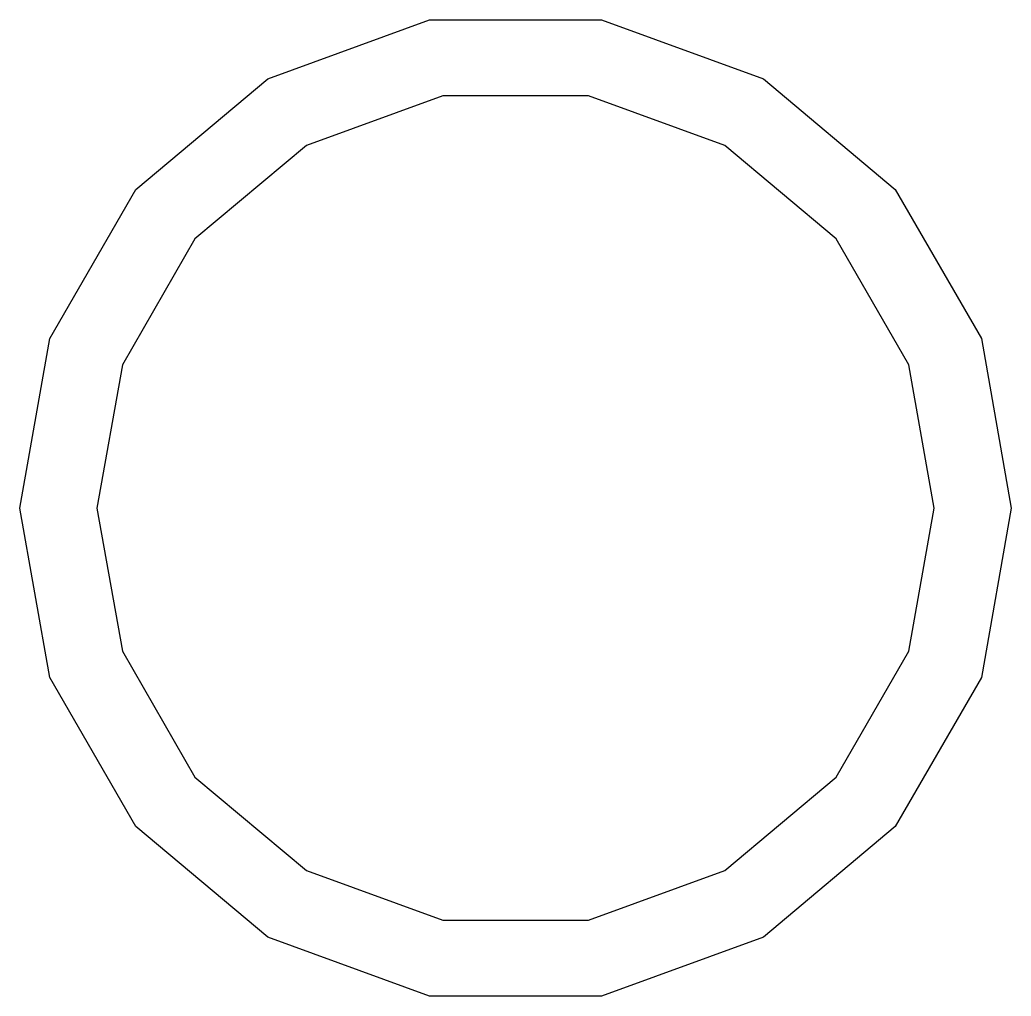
# Model space of a CAD drawing. Extents: x 125.2 to 205.2, y -134.4 to -54.5.
# Drawn here: x 156.017 to 158.587, y -56.993 to -54.462 of the extents above; entities that cross this region are included whole.
import ezdxf

# ---------------------------------------------------------------- set-up
doc = ezdxf.new("R2010")
doc.units = 0
doc.header["$MEASUREMENT"] = 0
doc.layers.add('BLACK', color=7, linetype='CONTINUOUS')

msp = doc.modelspace()

# ---------------------------------------------------------------- linework, layer by layer
at = {"layer": 'Black'}
for p, q in [((156.66, -54.6149), (157.079, -54.4623)), ((157.079, -54.4623), (157.525, -54.4623)), ((157.525, -54.4623), (157.945, -54.6149)), ((156.318, -54.9017), (156.66, -54.6149)), ((157.945, -54.6149), (158.286, -54.9017)), ((157.114, -54.6592), (156.76, -54.7881)), ((157.491, -54.6592), (157.114, -54.6592)), ((157.845, -54.7881), (157.491, -54.6592)), ((156.76, -54.7881), (156.471, -55.0303)), ((158.133, -55.0303), (157.845, -54.7881)), ((156.095, -55.2882), (156.318, -54.9017)), ((158.286, -54.9017), (158.51, -55.2882)), ((156.471, -55.0303), (156.283, -55.3566)), ((158.322, -55.3566), (158.133, -55.0303)), ((156.017, -55.7276), (156.095, -55.2882)), ((158.51, -55.2882), (158.587, -55.7276)), ((156.283, -55.3566), (156.217, -55.7276)), ((158.387, -55.7276), (158.322, -55.3566)), ((156.095, -56.167), (156.017, -55.7276)), ((156.217, -55.7276), (156.283, -56.0986)), ((158.322, -56.0986), (158.387, -55.7276)), ((158.587, -55.7276), (158.51, -56.167)), ((156.283, -56.0986), (156.471, -56.4249)), ((158.133, -56.4249), (158.322, -56.0986)), ((156.318, -56.5535), (156.095, -56.167)), ((158.51, -56.167), (158.286, -56.5535)), ((156.471, -56.4249), (156.76, -56.6671)), ((157.845, -56.6671), (158.133, -56.4249)), ((156.66, -56.8403), (156.318, -56.5535)), ((158.286, -56.5535), (157.945, -56.8403)), ((156.76, -56.6671), (157.114, -56.796)), ((157.491, -56.796), (157.845, -56.6671)), ((157.114, -56.796), (157.491, -56.796)), ((157.079, -56.9929), (156.66, -56.8403)), ((157.945, -56.8403), (157.525, -56.9929)), ((157.525, -56.9929), (157.079, -56.9929))]:
    msp.add_line(p, q, dxfattribs=at)

doc.saveas('drawing.dxf')
